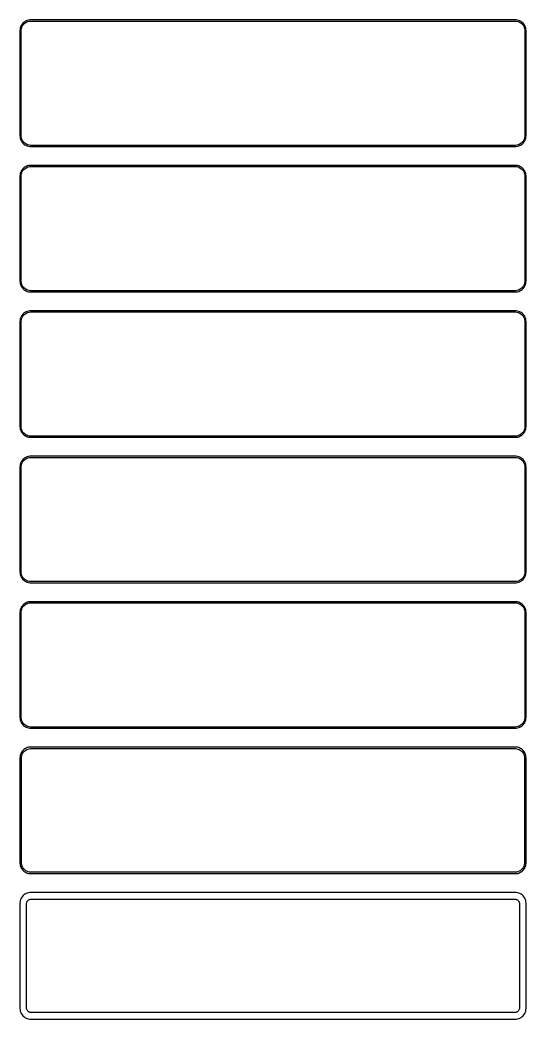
# Model space of a CAD drawing. Header units: metres. Extents: x -120 to 120, y 1005 to 2031.
# Drawn here: x -120 to 120, y 1005 to 1479 of the extents above; entities that cross this region are included whole.
import ezdxf

# ---------------------------------------------------------------- set-up
doc = ezdxf.new("R2010")
doc.units = ezdxf.units.M

msp = doc.modelspace()

# ---------------------------------------------------------------- linework, layer by layer
for p, q in [((-115.937, 1478.91), (-116.545, 1478.76)), ((-115.314, 1478.99), (-115.937, 1478.91)), ((115.314, 1478.99), (-115.314, 1478.99)), ((115.937, 1478.91), (115.314, 1478.99)), ((116.545, 1478.76), (115.937, 1478.91)), ((-119.961, 1474.63), (-120, 1474)), ((-119.843, 1475.24), (-119.961, 1474.63)), ((-119.649, 1475.84), (-119.843, 1475.24)), ((-119.382, 1476.41), (-119.649, 1475.84)), ((-119.5, 1473.75), (-119.463, 1474.35)), ((-119.463, 1474.35), (-119.351, 1474.93)), ((-119.045, 1476.94), (-119.382, 1476.41)), ((-119.351, 1474.93), (-119.166, 1475.5)), ((-119.166, 1475.5), (-118.912, 1476.04)), ((-118.645, 1477.42), (-119.045, 1476.94)), ((-118.912, 1476.04), (-118.593, 1476.54)), ((-118.187, 1477.85), (-118.645, 1477.42)), ((-118.593, 1476.54), (-118.213, 1477)), ((-118.213, 1477), (-117.778, 1477.41)), ((-117.679, 1478.22), (-118.187, 1477.85)), ((-117.778, 1477.41), (-117.295, 1477.76)), ((-117.129, 1478.52), (-117.679, 1478.22)), ((-117.295, 1477.76), (-116.772, 1478.05)), ((-116.545, 1478.76), (-117.129, 1478.52)), ((-116.772, 1478.05), (-116.218, 1478.27)), ((-116.218, 1478.27), (-115.64, 1478.42)), ((-115.64, 1478.42), (-115.048, 1478.49)), ((-115.048, 1478.49), (115.048, 1478.49)), ((115.048, 1478.49), (115.64, 1478.42)), ((115.64, 1478.42), (116.218, 1478.27)), ((116.218, 1478.27), (116.772, 1478.05)), ((117.129, 1478.52), (116.545, 1478.76)), ((116.772, 1478.05), (117.295, 1477.76)), ((117.679, 1478.22), (117.129, 1478.52)), ((117.295, 1477.76), (117.778, 1477.41)), ((118.187, 1477.85), (117.679, 1478.22)), ((117.778, 1477.41), (118.213, 1477)), ((118.645, 1477.42), (118.187, 1477.85)), ((118.213, 1477), (118.593, 1476.54)), ((118.593, 1476.54), (118.912, 1476.04)), ((119.045, 1476.94), (118.645, 1477.42)), ((118.912, 1476.04), (119.166, 1475.5)), ((119.382, 1476.41), (119.045, 1476.94)), ((119.166, 1475.5), (119.351, 1474.93)), ((119.351, 1474.93), (119.463, 1474.35)), ((119.649, 1475.84), (119.382, 1476.41)), ((119.463, 1474.35), (119.5, 1473.75)), ((119.843, 1475.24), (119.649, 1475.84)), ((119.961, 1474.63), (119.843, 1475.24)), ((120, 1474), (119.961, 1474.63)), ((-120, 1474), (-120, 1424)), ((-119.5, 1424.25), (-119.5, 1473.75)), ((119.5, 1473.75), (119.5, 1424.25)), ((120, 1424), (120, 1474)), ((-120, 1424), (-119.961, 1423.37)), ((-119.961, 1423.37), (-119.843, 1422.76)), ((-119.843, 1422.76), (-119.649, 1422.16)), ((-119.649, 1422.16), (-119.382, 1421.59)), ((-119.463, 1423.65), (-119.5, 1424.25)), ((-119.351, 1423.07), (-119.463, 1423.65)), ((-119.166, 1422.5), (-119.351, 1423.07)), ((-118.912, 1421.96), (-119.166, 1422.5)), ((-118.593, 1421.46), (-118.912, 1421.96)), ((118.912, 1421.96), (118.593, 1421.46)), ((119.166, 1422.5), (118.912, 1421.96)), ((119.351, 1423.07), (119.166, 1422.5)), ((119.463, 1423.65), (119.351, 1423.07)), ((119.382, 1421.59), (119.649, 1422.16)), ((119.5, 1424.25), (119.463, 1423.65)), ((119.649, 1422.16), (119.843, 1422.76)), ((119.843, 1422.76), (119.961, 1423.37)), ((119.961, 1423.37), (120, 1424)), ((-119.382, 1421.59), (-119.045, 1421.06)), ((-119.045, 1421.06), (-118.645, 1420.58)), ((-118.645, 1420.58), (-118.187, 1420.15)), ((-118.213, 1421), (-118.593, 1421.46)), ((-117.778, 1420.59), (-118.213, 1421)), ((-118.187, 1420.15), (-117.679, 1419.78)), ((-117.295, 1420.24), (-117.778, 1420.59)), ((-117.679, 1419.78), (-117.129, 1419.48)), ((-116.772, 1419.95), (-117.295, 1420.24)), ((-117.129, 1419.48), (-116.545, 1419.24)), ((-116.218, 1419.73), (-116.772, 1419.95)), ((-116.545, 1419.24), (-115.937, 1419.09)), ((-115.64, 1419.58), (-116.218, 1419.73)), ((-115.937, 1419.09), (-115.314, 1419.01)), ((-115.048, 1419.51), (-115.64, 1419.58)), ((-115.314, 1419.01), (115.314, 1419.01)), ((115.048, 1419.51), (-115.048, 1419.51)), ((115.64, 1419.58), (115.048, 1419.51)), ((115.314, 1419.01), (115.937, 1419.09)), ((116.218, 1419.73), (115.64, 1419.58)), ((115.937, 1419.09), (116.545, 1419.24)), ((116.772, 1419.95), (116.218, 1419.73)), ((116.545, 1419.24), (117.129, 1419.48)), ((117.295, 1420.24), (116.772, 1419.95)), ((117.129, 1419.48), (117.679, 1419.78)), ((117.778, 1420.59), (117.295, 1420.24)), ((117.679, 1419.78), (118.187, 1420.15)), ((118.213, 1421), (117.778, 1420.59)), ((118.187, 1420.15), (118.645, 1420.58)), ((118.593, 1421.46), (118.213, 1421)), ((118.645, 1420.58), (119.045, 1421.06)), ((119.045, 1421.06), (119.382, 1421.59)), ((-119.045, 1407.94), (-119.382, 1407.41)), ((-118.645, 1408.42), (-119.045, 1407.94)), ((-118.187, 1408.85), (-118.645, 1408.42)), ((-118.593, 1407.54), (-118.213, 1408)), ((-118.213, 1408), (-117.778, 1408.41)), ((-117.679, 1409.22), (-118.187, 1408.85)), ((-117.778, 1408.41), (-117.295, 1408.76)), ((-117.129, 1409.52), (-117.679, 1409.22)), ((-117.295, 1408.76), (-116.772, 1409.05)), ((-116.545, 1409.76), (-117.129, 1409.52)), ((-116.772, 1409.05), (-116.218, 1409.27)), ((-115.937, 1409.91), (-116.545, 1409.76)), ((-116.218, 1409.27), (-115.64, 1409.42)), ((-115.314, 1409.99), (-115.937, 1409.91)), ((-115.64, 1409.42), (-115.048, 1409.49)), ((115.314, 1409.99), (-115.314, 1409.99)), ((-115.048, 1409.49), (115.048, 1409.49)), ((115.048, 1409.49), (115.64, 1409.42)), ((115.937, 1409.91), (115.314, 1409.99)), ((115.64, 1409.42), (116.218, 1409.27)), ((116.545, 1409.76), (115.937, 1409.91)), ((116.218, 1409.27), (116.772, 1409.05)), ((117.129, 1409.52), (116.545, 1409.76)), ((116.772, 1409.05), (117.295, 1408.76)), ((117.679, 1409.22), (117.129, 1409.52)), ((117.295, 1408.76), (117.778, 1408.41)), ((118.187, 1408.85), (117.679, 1409.22)), ((117.778, 1408.41), (118.213, 1408)), ((118.645, 1408.42), (118.187, 1408.85)), ((118.213, 1408), (118.593, 1407.54)), ((119.045, 1407.94), (118.645, 1408.42)), ((119.382, 1407.41), (119.045, 1407.94)), ((-119.961, 1405.63), (-120, 1405)), ((-120, 1405), (-120, 1355)), ((-119.843, 1406.24), (-119.961, 1405.63)), ((-119.649, 1406.84), (-119.843, 1406.24)), ((-119.382, 1407.41), (-119.649, 1406.84)), ((-119.5, 1404.75), (-119.463, 1405.35)), ((-119.5, 1355.25), (-119.5, 1404.75)), ((-119.463, 1405.35), (-119.351, 1405.93)), ((-119.351, 1405.93), (-119.166, 1406.5)), ((-119.166, 1406.5), (-118.912, 1407.04)), ((-118.912, 1407.04), (-118.593, 1407.54)), ((118.593, 1407.54), (118.912, 1407.04)), ((118.912, 1407.04), (119.166, 1406.5)), ((119.166, 1406.5), (119.351, 1405.93)), ((119.351, 1405.93), (119.463, 1405.35)), ((119.649, 1406.84), (119.382, 1407.41)), ((119.463, 1405.35), (119.5, 1404.75)), ((119.5, 1404.75), (119.5, 1355.25)), ((119.843, 1406.24), (119.649, 1406.84)), ((119.961, 1405.63), (119.843, 1406.24)), ((120, 1405), (119.961, 1405.63)), ((120, 1355), (120, 1405)), ((-120, 1355), (-119.961, 1354.37)), ((-119.961, 1354.37), (-119.843, 1353.76)), ((-119.843, 1353.76), (-119.649, 1353.16)), ((-119.649, 1353.16), (-119.382, 1352.59)), ((-119.463, 1354.65), (-119.5, 1355.25)), ((-119.351, 1354.07), (-119.463, 1354.65)), ((-119.382, 1352.59), (-119.045, 1352.06)), ((-119.166, 1353.5), (-119.351, 1354.07)), ((-118.912, 1352.96), (-119.166, 1353.5)), ((-119.045, 1352.06), (-118.645, 1351.58)), ((-118.593, 1352.46), (-118.912, 1352.96)), ((-118.645, 1351.58), (-118.187, 1351.15)), ((-118.213, 1352), (-118.593, 1352.46)), ((-117.778, 1351.59), (-118.213, 1352)), ((-118.187, 1351.15), (-117.679, 1350.78)), ((-117.295, 1351.24), (-117.778, 1351.59)), ((-116.772, 1350.95), (-117.295, 1351.24)), ((-116.218, 1350.73), (-116.772, 1350.95)), ((116.772, 1350.95), (116.218, 1350.73)), ((117.295, 1351.24), (116.772, 1350.95)), ((117.778, 1351.59), (117.295, 1351.24)), ((117.679, 1350.78), (118.187, 1351.15)), ((118.213, 1352), (117.778, 1351.59)), ((118.187, 1351.15), (118.645, 1351.58)), ((118.593, 1352.46), (118.213, 1352)), ((118.912, 1352.96), (118.593, 1352.46)), ((118.645, 1351.58), (119.045, 1352.06)), ((119.166, 1353.5), (118.912, 1352.96)), ((119.045, 1352.06), (119.382, 1352.59)), ((119.351, 1354.07), (119.166, 1353.5)), ((119.463, 1354.65), (119.351, 1354.07)), ((119.382, 1352.59), (119.649, 1353.16)), ((119.5, 1355.25), (119.463, 1354.65)), ((119.649, 1353.16), (119.843, 1353.76)), ((119.843, 1353.76), (119.961, 1354.37)), ((119.961, 1354.37), (120, 1355)), ((-117.679, 1350.78), (-117.129, 1350.48)), ((-117.129, 1350.48), (-116.545, 1350.24)), ((-116.545, 1350.24), (-115.937, 1350.09)), ((-115.64, 1350.58), (-116.218, 1350.73)), ((-115.937, 1350.09), (-115.314, 1350.01)), ((-115.048, 1350.51), (-115.64, 1350.58)), ((-115.314, 1350.01), (115.314, 1350.01)), ((115.048, 1350.51), (-115.048, 1350.51)), ((115.64, 1350.58), (115.048, 1350.51)), ((115.314, 1350.01), (115.937, 1350.09)), ((116.218, 1350.73), (115.64, 1350.58)), ((115.937, 1350.09), (116.545, 1350.24)), ((116.545, 1350.24), (117.129, 1350.48)), ((117.129, 1350.48), (117.679, 1350.78)), ((-119.961, 1336.63), (-120, 1336)), ((-119.843, 1337.24), (-119.961, 1336.63)), ((-119.649, 1337.84), (-119.843, 1337.24)), ((-119.382, 1338.41), (-119.649, 1337.84)), ((-119.463, 1336.35), (-119.351, 1336.93)), ((-119.045, 1338.94), (-119.382, 1338.41)), ((-119.351, 1336.93), (-119.166, 1337.5)), ((-119.166, 1337.5), (-118.912, 1338.04)), ((-118.645, 1339.42), (-119.045, 1338.94)), ((-118.912, 1338.04), (-118.593, 1338.54)), ((-118.187, 1339.85), (-118.645, 1339.42)), ((-118.593, 1338.54), (-118.213, 1339)), ((-118.213, 1339), (-117.778, 1339.41)), ((-117.679, 1340.22), (-118.187, 1339.85)), ((-117.778, 1339.41), (-117.295, 1339.76)), ((-117.129, 1340.52), (-117.679, 1340.22)), ((-117.295, 1339.76), (-116.772, 1340.05)), ((-116.545, 1340.76), (-117.129, 1340.52)), ((-116.772, 1340.05), (-116.218, 1340.27)), ((-115.937, 1340.91), (-116.545, 1340.76)), ((-116.218, 1340.27), (-115.64, 1340.42)), ((-115.314, 1340.99), (-115.937, 1340.91)), ((-115.64, 1340.42), (-115.048, 1340.49)), ((115.314, 1340.99), (-115.314, 1340.99)), ((-115.048, 1340.49), (115.048, 1340.49)), ((115.048, 1340.49), (115.64, 1340.42)), ((115.937, 1340.91), (115.314, 1340.99)), ((115.64, 1340.42), (116.218, 1340.27)), ((116.545, 1340.76), (115.937, 1340.91)), ((116.218, 1340.27), (116.772, 1340.05)), ((117.129, 1340.52), (116.545, 1340.76)), ((116.772, 1340.05), (117.295, 1339.76)), ((117.679, 1340.22), (117.129, 1340.52)), ((117.295, 1339.76), (117.778, 1339.41)), ((118.187, 1339.85), (117.679, 1340.22)), ((117.778, 1339.41), (118.213, 1339)), ((118.645, 1339.42), (118.187, 1339.85)), ((118.213, 1339), (118.593, 1338.54)), ((118.593, 1338.54), (118.912, 1338.04)), ((119.045, 1338.94), (118.645, 1339.42)), ((118.912, 1338.04), (119.166, 1337.5)), ((119.382, 1338.41), (119.045, 1338.94)), ((119.166, 1337.5), (119.351, 1336.93)), ((119.351, 1336.93), (119.463, 1336.35)), ((119.649, 1337.84), (119.382, 1338.41)), ((119.843, 1337.24), (119.649, 1337.84)), ((119.961, 1336.63), (119.843, 1337.24)), ((120, 1336), (119.961, 1336.63)), ((-120, 1336), (-120, 1286)), ((-119.5, 1335.75), (-119.463, 1336.35)), ((-119.5, 1286.25), (-119.5, 1335.75)), ((119.463, 1336.35), (119.5, 1335.75)), ((119.5, 1335.75), (119.5, 1286.25)), ((120, 1286), (120, 1336)), ((-120, 1286), (-119.961, 1285.37)), ((-119.961, 1285.37), (-119.843, 1284.76)), ((-119.843, 1284.76), (-119.649, 1284.16)), ((-119.463, 1285.65), (-119.5, 1286.25)), ((-119.351, 1285.07), (-119.463, 1285.65)), ((-119.166, 1284.5), (-119.351, 1285.07)), ((-118.912, 1283.96), (-119.166, 1284.5)), ((119.166, 1284.5), (118.912, 1283.96)), ((119.351, 1285.07), (119.166, 1284.5)), ((119.463, 1285.65), (119.351, 1285.07)), ((119.5, 1286.25), (119.463, 1285.65)), ((119.649, 1284.16), (119.843, 1284.76)), ((119.843, 1284.76), (119.961, 1285.37)), ((119.961, 1285.37), (120, 1286)), ((-119.649, 1284.16), (-119.382, 1283.59)), ((-119.382, 1283.59), (-119.045, 1283.06)), ((-119.045, 1283.06), (-118.645, 1282.58)), ((-118.593, 1283.46), (-118.912, 1283.96)), ((-118.645, 1282.58), (-118.187, 1282.15)), ((-118.213, 1283), (-118.593, 1283.46)), ((-117.778, 1282.59), (-118.213, 1283)), ((-118.187, 1282.15), (-117.679, 1281.78)), ((-117.295, 1282.24), (-117.778, 1282.59)), ((-117.679, 1281.78), (-117.129, 1281.48)), ((-116.772, 1281.95), (-117.295, 1282.24)), ((-117.129, 1281.48), (-116.545, 1281.24)), ((-116.218, 1281.73), (-116.772, 1281.95)), ((-116.545, 1281.24), (-115.937, 1281.09)), ((-115.64, 1281.58), (-116.218, 1281.73)), ((-115.937, 1281.09), (-115.314, 1281.01)), ((-115.048, 1281.51), (-115.64, 1281.58)), ((-115.314, 1281.01), (115.314, 1281.01)), ((115.048, 1281.51), (-115.048, 1281.51)), ((115.64, 1281.58), (115.048, 1281.51)), ((115.314, 1281.01), (115.937, 1281.09)), ((116.218, 1281.73), (115.64, 1281.58)), ((115.937, 1281.09), (116.545, 1281.24)), ((116.772, 1281.95), (116.218, 1281.73)), ((116.545, 1281.24), (117.129, 1281.48)), ((117.295, 1282.24), (116.772, 1281.95)), ((117.129, 1281.48), (117.679, 1281.78)), ((117.778, 1282.59), (117.295, 1282.24)), ((117.679, 1281.78), (118.187, 1282.15)), ((118.213, 1283), (117.778, 1282.59)), ((118.187, 1282.15), (118.645, 1282.58)), ((118.593, 1283.46), (118.213, 1283)), ((118.912, 1283.96), (118.593, 1283.46)), ((118.645, 1282.58), (119.045, 1283.06)), ((119.045, 1283.06), (119.382, 1283.59)), ((119.382, 1283.59), (119.649, 1284.16)), ((-118.645, 1270.42), (-119.045, 1269.94)), ((-118.187, 1270.85), (-118.645, 1270.42)), ((-118.213, 1270), (-117.778, 1270.41)), ((-117.679, 1271.22), (-118.187, 1270.85)), ((-117.778, 1270.41), (-117.295, 1270.76)), ((-117.129, 1271.52), (-117.679, 1271.22)), ((-117.295, 1270.76), (-116.772, 1271.05)), ((-116.545, 1271.76), (-117.129, 1271.52)), ((-116.772, 1271.05), (-116.218, 1271.27)), ((-115.937, 1271.91), (-116.545, 1271.76)), ((-116.218, 1271.27), (-115.64, 1271.42)), ((-115.314, 1271.99), (-115.937, 1271.91)), ((-115.64, 1271.42), (-115.048, 1271.49)), ((115.314, 1271.99), (-115.314, 1271.99)), ((-115.048, 1271.49), (115.048, 1271.49)), ((115.048, 1271.49), (115.64, 1271.42)), ((115.937, 1271.91), (115.314, 1271.99)), ((115.64, 1271.42), (116.218, 1271.27)), ((116.545, 1271.76), (115.937, 1271.91)), ((116.218, 1271.27), (116.772, 1271.05)), ((117.129, 1271.52), (116.545, 1271.76)), ((116.772, 1271.05), (117.295, 1270.76)), ((117.679, 1271.22), (117.129, 1271.52)), ((117.295, 1270.76), (117.778, 1270.41)), ((118.187, 1270.85), (117.679, 1271.22)), ((117.778, 1270.41), (118.213, 1270)), ((118.645, 1270.42), (118.187, 1270.85)), ((119.045, 1269.94), (118.645, 1270.42)), ((-119.961, 1267.63), (-120, 1267)), ((-120, 1267), (-120, 1217)), ((-119.843, 1268.24), (-119.961, 1267.63)), ((-119.649, 1268.84), (-119.843, 1268.24)), ((-119.382, 1269.41), (-119.649, 1268.84)), ((-119.5, 1266.75), (-119.463, 1267.35)), ((-119.5, 1217.25), (-119.5, 1266.75)), ((-119.463, 1267.35), (-119.351, 1267.93)), ((-119.045, 1269.94), (-119.382, 1269.41)), ((-119.351, 1267.93), (-119.166, 1268.5)), ((-119.166, 1268.5), (-118.912, 1269.04)), ((-118.912, 1269.04), (-118.593, 1269.54)), ((-118.593, 1269.54), (-118.213, 1270)), ((118.213, 1270), (118.593, 1269.54)), ((118.593, 1269.54), (118.912, 1269.04)), ((118.912, 1269.04), (119.166, 1268.5)), ((119.382, 1269.41), (119.045, 1269.94)), ((119.166, 1268.5), (119.351, 1267.93)), ((119.351, 1267.93), (119.463, 1267.35)), ((119.649, 1268.84), (119.382, 1269.41)), ((119.463, 1267.35), (119.5, 1266.75)), ((119.5, 1266.75), (119.5, 1217.25)), ((119.843, 1268.24), (119.649, 1268.84)), ((119.961, 1267.63), (119.843, 1268.24)), ((120, 1267), (119.961, 1267.63)), ((120, 1217), (120, 1267)), ((-120, 1217), (-119.961, 1216.37)), ((-119.961, 1216.37), (-119.843, 1215.76)), ((-119.843, 1215.76), (-119.649, 1215.16)), ((-119.649, 1215.16), (-119.382, 1214.59)), ((-119.463, 1216.65), (-119.5, 1217.25)), ((-119.351, 1216.07), (-119.463, 1216.65)), ((-119.382, 1214.59), (-119.045, 1214.06)), ((-119.166, 1215.5), (-119.351, 1216.07)), ((-118.912, 1214.96), (-119.166, 1215.5)), ((-119.045, 1214.06), (-118.645, 1213.58)), ((-118.593, 1214.46), (-118.912, 1214.96)), ((-118.645, 1213.58), (-118.187, 1213.15)), ((-118.213, 1214), (-118.593, 1214.46)), ((-117.778, 1213.59), (-118.213, 1214)), ((-117.295, 1213.24), (-117.778, 1213.59)), ((117.778, 1213.59), (117.295, 1213.24)), ((118.213, 1214), (117.778, 1213.59)), ((118.187, 1213.15), (118.645, 1213.58)), ((118.593, 1214.46), (118.213, 1214)), ((118.912, 1214.96), (118.593, 1214.46)), ((118.645, 1213.58), (119.045, 1214.06)), ((119.166, 1215.5), (118.912, 1214.96)), ((119.045, 1214.06), (119.382, 1214.59)), ((119.351, 1216.07), (119.166, 1215.5)), ((119.463, 1216.65), (119.351, 1216.07)), ((119.382, 1214.59), (119.649, 1215.16)), ((119.5, 1217.25), (119.463, 1216.65)), ((119.649, 1215.16), (119.843, 1215.76)), ((119.843, 1215.76), (119.961, 1216.37)), ((119.961, 1216.37), (120, 1217)), ((-118.187, 1213.15), (-117.679, 1212.78)), ((-117.679, 1212.78), (-117.129, 1212.48)), ((-116.772, 1212.95), (-117.295, 1213.24)), ((-117.129, 1212.48), (-116.545, 1212.24)), ((-116.218, 1212.73), (-116.772, 1212.95)), ((-116.545, 1212.24), (-115.937, 1212.09)), ((-115.64, 1212.58), (-116.218, 1212.73)), ((-115.937, 1212.09), (-115.314, 1212.01)), ((-115.048, 1212.51), (-115.64, 1212.58)), ((-115.314, 1212.01), (115.314, 1212.01)), ((115.048, 1212.51), (-115.048, 1212.51)), ((115.64, 1212.58), (115.048, 1212.51)), ((115.314, 1212.01), (115.937, 1212.09)), ((116.218, 1212.73), (115.64, 1212.58)), ((115.937, 1212.09), (116.545, 1212.24)), ((116.772, 1212.95), (116.218, 1212.73)), ((116.545, 1212.24), (117.129, 1212.48)), ((117.295, 1213.24), (116.772, 1212.95)), ((117.129, 1212.48), (117.679, 1212.78)), ((117.679, 1212.78), (118.187, 1213.15)), ((-119.843, 1199.24), (-119.961, 1198.63)), ((-119.649, 1199.84), (-119.843, 1199.24)), ((-119.382, 1200.41), (-119.649, 1199.84)), ((-119.045, 1200.94), (-119.382, 1200.41)), ((-119.351, 1198.93), (-119.166, 1199.5)), ((-119.166, 1199.5), (-118.912, 1200.04)), ((-118.645, 1201.42), (-119.045, 1200.94)), ((-118.912, 1200.04), (-118.593, 1200.54)), ((-118.187, 1201.85), (-118.645, 1201.42)), ((-118.593, 1200.54), (-118.213, 1201)), ((-118.213, 1201), (-117.778, 1201.41)), ((-117.679, 1202.22), (-118.187, 1201.85)), ((-117.778, 1201.41), (-117.295, 1201.76)), ((-117.129, 1202.52), (-117.679, 1202.22)), ((-117.295, 1201.76), (-116.772, 1202.05)), ((-116.545, 1202.76), (-117.129, 1202.52)), ((-116.772, 1202.05), (-116.218, 1202.27)), ((-115.937, 1202.91), (-116.545, 1202.76)), ((-116.218, 1202.27), (-115.64, 1202.42)), ((-115.314, 1202.99), (-115.937, 1202.91)), ((-115.64, 1202.42), (-115.048, 1202.49)), ((115.314, 1202.99), (-115.314, 1202.99)), ((-115.048, 1202.49), (115.048, 1202.49)), ((115.048, 1202.49), (115.64, 1202.42)), ((115.937, 1202.91), (115.314, 1202.99)), ((115.64, 1202.42), (116.218, 1202.27)), ((116.545, 1202.76), (115.937, 1202.91)), ((116.218, 1202.27), (116.772, 1202.05)), ((117.129, 1202.52), (116.545, 1202.76)), ((116.772, 1202.05), (117.295, 1201.76)), ((117.679, 1202.22), (117.129, 1202.52)), ((117.295, 1201.76), (117.778, 1201.41)), ((118.187, 1201.85), (117.679, 1202.22)), ((117.778, 1201.41), (118.213, 1201)), ((118.645, 1201.42), (118.187, 1201.85)), ((118.213, 1201), (118.593, 1200.54)), ((118.593, 1200.54), (118.912, 1200.04)), ((119.045, 1200.94), (118.645, 1201.42)), ((118.912, 1200.04), (119.166, 1199.5)), ((119.382, 1200.41), (119.045, 1200.94)), ((119.166, 1199.5), (119.351, 1198.93)), ((119.649, 1199.84), (119.382, 1200.41)), ((119.843, 1199.24), (119.649, 1199.84)), ((119.961, 1198.63), (119.843, 1199.24)), ((-119.961, 1198.63), (-120, 1198)), ((-120, 1198), (-120, 1148)), ((-119.5, 1197.75), (-119.463, 1198.35)), ((-119.5, 1148.25), (-119.5, 1197.75)), ((-119.463, 1198.35), (-119.351, 1198.93)), ((119.351, 1198.93), (119.463, 1198.35)), ((119.463, 1198.35), (119.5, 1197.75)), ((119.5, 1197.75), (119.5, 1148.25)), ((120, 1198), (119.961, 1198.63)), ((120, 1148), (120, 1198)), ((-120, 1148), (-119.961, 1147.37)), ((-119.961, 1147.37), (-119.843, 1146.76)), ((-119.463, 1147.65), (-119.5, 1148.25)), ((-119.351, 1147.07), (-119.463, 1147.65)), ((-119.166, 1146.5), (-119.351, 1147.07)), ((119.351, 1147.07), (119.166, 1146.5)), ((119.463, 1147.65), (119.351, 1147.07)), ((119.5, 1148.25), (119.463, 1147.65)), ((119.843, 1146.76), (119.961, 1147.37)), ((119.961, 1147.37), (120, 1148)), ((-119.843, 1146.76), (-119.649, 1146.16)), ((-119.649, 1146.16), (-119.382, 1145.59)), ((-119.382, 1145.59), (-119.045, 1145.06)), ((-118.912, 1145.96), (-119.166, 1146.5)), ((-119.045, 1145.06), (-118.645, 1144.58)), ((-118.593, 1145.46), (-118.912, 1145.96)), ((-118.645, 1144.58), (-118.187, 1144.15)), ((-118.213, 1145), (-118.593, 1145.46)), ((-117.778, 1144.59), (-118.213, 1145)), ((-118.187, 1144.15), (-117.679, 1143.78)), ((-117.295, 1144.24), (-117.778, 1144.59)), ((-117.679, 1143.78), (-117.129, 1143.48)), ((-116.772, 1143.95), (-117.295, 1144.24)), ((-117.129, 1143.48), (-116.545, 1143.24)), ((-116.218, 1143.73), (-116.772, 1143.95)), ((-116.545, 1143.24), (-115.937, 1143.09)), ((-115.64, 1143.58), (-116.218, 1143.73)), ((-115.937, 1143.09), (-115.314, 1143.01)), ((-115.048, 1143.51), (-115.64, 1143.58)), ((-115.314, 1143.01), (115.314, 1143.01)), ((115.048, 1143.51), (-115.048, 1143.51)), ((115.64, 1143.58), (115.048, 1143.51)), ((115.314, 1143.01), (115.937, 1143.09)), ((116.218, 1143.73), (115.64, 1143.58)), ((115.937, 1143.09), (116.545, 1143.24)), ((116.772, 1143.95), (116.218, 1143.73)), ((116.545, 1143.24), (117.129, 1143.48)), ((117.295, 1144.24), (116.772, 1143.95)), ((117.129, 1143.48), (117.679, 1143.78)), ((117.778, 1144.59), (117.295, 1144.24)), ((117.679, 1143.78), (118.187, 1144.15)), ((118.213, 1145), (117.778, 1144.59)), ((118.187, 1144.15), (118.645, 1144.58)), ((118.593, 1145.46), (118.213, 1145)), ((118.912, 1145.96), (118.593, 1145.46)), ((118.645, 1144.58), (119.045, 1145.06)), ((119.166, 1146.5), (118.912, 1145.96)), ((119.045, 1145.06), (119.382, 1145.59)), ((119.382, 1145.59), (119.649, 1146.16)), ((119.649, 1146.16), (119.843, 1146.76)), ((-118.187, 1132.85), (-118.645, 1132.42)), ((-117.679, 1133.22), (-118.187, 1132.85)), ((-117.129, 1133.52), (-117.679, 1133.22)), ((-117.203, 1132.62), (-116.699, 1132.89)), ((-116.545, 1133.76), (-117.129, 1133.52)), ((-116.699, 1132.89), (-116.165, 1133.1)), ((-115.937, 1133.91), (-116.545, 1133.76)), ((-116.165, 1133.1), (-115.608, 1133.25)), ((-115.314, 1133.99), (-115.937, 1133.91)), ((-115.608, 1133.25), (-115.037, 1133.32)), ((115.314, 1133.99), (-115.314, 1133.99)), ((-115.037, 1133.32), (115.037, 1133.32)), ((115.037, 1133.32), (115.608, 1133.25)), ((115.937, 1133.91), (115.314, 1133.99)), ((115.608, 1133.25), (116.165, 1133.1)), ((116.545, 1133.76), (115.937, 1133.91)), ((116.165, 1133.1), (116.699, 1132.89)), ((117.129, 1133.52), (116.545, 1133.76)), ((116.699, 1132.89), (117.203, 1132.62)), ((117.679, 1133.22), (117.129, 1133.52)), ((118.187, 1132.85), (117.679, 1133.22)), ((118.645, 1132.42), (118.187, 1132.85)), ((-119.961, 1129.63), (-120, 1129)), ((-120, 1129), (-120, 1079)), ((-119.843, 1130.24), (-119.961, 1129.63)), ((-119.649, 1130.84), (-119.843, 1130.24)), ((-119.382, 1131.41), (-119.649, 1130.84)), ((-119.045, 1131.94), (-119.382, 1131.41)), ((-119.328, 1128.75), (-119.292, 1129.32)), ((-119.328, 1079.25), (-119.328, 1128.75)), ((-119.292, 1129.32), (-119.185, 1129.89)), ((-119.185, 1129.89), (-119.007, 1130.44)), ((-118.645, 1132.42), (-119.045, 1131.94)), ((-119.007, 1130.44), (-118.762, 1130.96)), ((-118.762, 1130.96), (-118.454, 1131.44)), ((-118.454, 1131.44), (-118.088, 1131.88)), ((-118.088, 1131.88), (-117.668, 1132.28)), ((-117.668, 1132.28), (-117.203, 1132.62)), ((117.203, 1132.62), (117.668, 1132.28)), ((117.668, 1132.28), (118.088, 1131.88)), ((118.088, 1131.88), (118.454, 1131.44)), ((118.454, 1131.44), (118.762, 1130.96)), ((119.045, 1131.94), (118.645, 1132.42)), ((118.762, 1130.96), (119.007, 1130.44)), ((119.007, 1130.44), (119.185, 1129.89)), ((119.382, 1131.41), (119.045, 1131.94)), ((119.185, 1129.89), (119.292, 1129.32)), ((119.292, 1129.32), (119.328, 1128.75)), ((119.328, 1128.75), (119.328, 1079.25)), ((119.649, 1130.84), (119.382, 1131.41)), ((119.843, 1130.24), (119.649, 1130.84)), ((119.961, 1129.63), (119.843, 1130.24)), ((120, 1129), (119.961, 1129.63)), ((120, 1079), (120, 1129)), ((-120, 1079), (-119.961, 1078.37)), ((-119.961, 1078.37), (-119.843, 1077.76)), ((-119.843, 1077.76), (-119.649, 1077.16)), ((-119.649, 1077.16), (-119.382, 1076.59)), ((-119.382, 1076.59), (-119.045, 1076.06)), ((-119.292, 1078.68), (-119.328, 1079.25)), ((-119.185, 1078.11), (-119.292, 1078.68)), ((-119.007, 1077.56), (-119.185, 1078.11)), ((-119.045, 1076.06), (-118.645, 1075.58)), ((-118.762, 1077.04), (-119.007, 1077.56)), ((-118.454, 1076.56), (-118.762, 1077.04)), ((-118.088, 1076.12), (-118.454, 1076.56)), ((-117.668, 1075.72), (-118.088, 1076.12)), ((118.088, 1076.12), (117.668, 1075.72)), ((118.454, 1076.56), (118.088, 1076.12)), ((118.762, 1077.04), (118.454, 1076.56)), ((118.645, 1075.58), (119.045, 1076.06)), ((119.007, 1077.56), (118.762, 1077.04)), ((119.185, 1078.11), (119.007, 1077.56)), ((119.045, 1076.06), (119.382, 1076.59)), ((119.292, 1078.68), (119.185, 1078.11)), ((119.328, 1079.25), (119.292, 1078.68)), ((119.382, 1076.59), (119.649, 1077.16)), ((119.649, 1077.16), (119.843, 1077.76)), ((119.843, 1077.76), (119.961, 1078.37)), ((119.961, 1078.37), (120, 1079)), ((-118.645, 1075.58), (-118.187, 1075.15)), ((-118.187, 1075.15), (-117.679, 1074.78)), ((-117.679, 1074.78), (-117.129, 1074.48)), ((-117.203, 1075.38), (-117.668, 1075.72)), ((-116.699, 1075.11), (-117.203, 1075.38)), ((-117.129, 1074.48), (-116.545, 1074.24)), ((-116.165, 1074.9), (-116.699, 1075.11)), ((-116.545, 1074.24), (-115.937, 1074.09)), ((-115.608, 1074.75), (-116.165, 1074.9)), ((-115.937, 1074.09), (-115.314, 1074.01)), ((-115.037, 1074.68), (-115.608, 1074.75)), ((-115.314, 1074.01), (115.314, 1074.01)), ((115.037, 1074.68), (-115.037, 1074.68)), ((115.608, 1074.75), (115.037, 1074.68)), ((115.314, 1074.01), (115.937, 1074.09)), ((116.165, 1074.9), (115.608, 1074.75)), ((115.937, 1074.09), (116.545, 1074.24)), ((116.699, 1075.11), (116.165, 1074.9)), ((116.545, 1074.24), (117.129, 1074.48)), ((117.203, 1075.38), (116.699, 1075.11)), ((117.129, 1074.48), (117.679, 1074.78)), ((117.668, 1075.72), (117.203, 1075.38)), ((117.679, 1074.78), (118.187, 1075.15)), ((118.187, 1075.15), (118.645, 1075.58)), ((-119.649, 1061.84), (-119.843, 1061.24)), ((-119.382, 1062.41), (-119.649, 1061.84)), ((-119.045, 1062.94), (-119.382, 1062.41)), ((-118.645, 1063.42), (-119.045, 1062.94)), ((-118.187, 1063.85), (-118.645, 1063.42)), ((-117.679, 1064.22), (-118.187, 1063.85)), ((-117.129, 1064.52), (-117.679, 1064.22)), ((-116.545, 1064.76), (-117.129, 1064.52)), ((-115.937, 1064.91), (-116.545, 1064.76)), ((-115.314, 1064.99), (-115.937, 1064.91)), ((-115.648, 1061.66), (-115.402, 1061.76)), ((-115.402, 1061.76), (-115.145, 1061.82)), ((115.314, 1064.99), (-115.314, 1064.99)), ((-115.145, 1061.82), (-114.882, 1061.86)), ((-114.882, 1061.86), (114.882, 1061.86)), ((114.882, 1061.86), (115.145, 1061.82)), ((115.145, 1061.82), (115.402, 1061.76)), ((115.937, 1064.91), (115.314, 1064.99)), ((115.402, 1061.76), (115.648, 1061.66)), ((116.545, 1064.76), (115.937, 1064.91)), ((117.129, 1064.52), (116.545, 1064.76)), ((117.679, 1064.22), (117.129, 1064.52)), ((118.187, 1063.85), (117.679, 1064.22)), ((118.645, 1063.42), (118.187, 1063.85)), ((119.045, 1062.94), (118.645, 1063.42)), ((119.382, 1062.41), (119.045, 1062.94)), ((119.649, 1061.84), (119.382, 1062.41)), ((119.843, 1061.24), (119.649, 1061.84)), ((-119.961, 1060.63), (-120, 1060)), ((-120, 1060), (-120, 1010)), ((-119.843, 1061.24), (-119.961, 1060.63)), ((-116.86, 1059.75), (-116.843, 1060.01)), ((-116.86, 1010.25), (-116.86, 1059.75)), ((-116.843, 1060.01), (-116.793, 1060.27)), ((-116.793, 1060.27), (-116.711, 1060.53)), ((-116.711, 1060.53), (-116.599, 1060.77)), ((-116.599, 1060.77), (-116.457, 1060.99)), ((-116.457, 1060.99), (-116.288, 1061.19)), ((-116.288, 1061.19), (-116.095, 1061.38)), ((-116.095, 1061.38), (-115.88, 1061.53)), ((-115.88, 1061.53), (-115.648, 1061.66)), ((115.648, 1061.66), (115.88, 1061.53)), ((115.88, 1061.53), (116.095, 1061.38)), ((116.095, 1061.38), (116.288, 1061.19)), ((116.288, 1061.19), (116.457, 1060.99)), ((116.457, 1060.99), (116.599, 1060.77)), ((116.599, 1060.77), (116.711, 1060.53)), ((116.711, 1060.53), (116.793, 1060.27)), ((116.793, 1060.27), (116.843, 1060.01)), ((116.843, 1060.01), (116.86, 1059.75)), ((116.86, 1059.75), (116.86, 1010.25)), ((119.961, 1060.63), (119.843, 1061.24)), ((120, 1060), (119.961, 1060.63)), ((120, 1010), (120, 1060)), ((-120, 1010), (-119.961, 1009.37)), ((-116.843, 1009.99), (-116.86, 1010.25)), ((-116.793, 1009.73), (-116.843, 1009.99)), ((-116.711, 1009.47), (-116.793, 1009.73)), ((116.793, 1009.73), (116.711, 1009.47)), ((116.843, 1009.99), (116.793, 1009.73)), ((116.86, 1010.25), (116.843, 1009.99)), ((119.961, 1009.37), (120, 1010)), ((-119.961, 1009.37), (-119.843, 1008.76)), ((-119.843, 1008.76), (-119.649, 1008.16)), ((-119.649, 1008.16), (-119.382, 1007.59)), ((-119.382, 1007.59), (-119.045, 1007.06)), ((-119.045, 1007.06), (-118.645, 1006.58)), ((-118.645, 1006.58), (-118.187, 1006.15)), ((-118.187, 1006.15), (-117.679, 1005.78)), ((-117.679, 1005.78), (-117.129, 1005.48)), ((-117.129, 1005.48), (-116.545, 1005.24)), ((-116.599, 1009.23), (-116.711, 1009.47)), ((-116.457, 1009.01), (-116.599, 1009.23)), ((-116.545, 1005.24), (-115.937, 1005.09)), ((-116.288, 1008.81), (-116.457, 1009.01)), ((-116.095, 1008.62), (-116.288, 1008.81)), ((-115.88, 1008.47), (-116.095, 1008.62)), ((-115.937, 1005.09), (-115.314, 1005.01)), ((-115.648, 1008.34), (-115.88, 1008.47)), ((-115.402, 1008.24), (-115.648, 1008.34)), ((-115.145, 1008.18), (-115.402, 1008.24)), ((-115.314, 1005.01), (115.314, 1005.01)), ((-114.882, 1008.14), (-115.145, 1008.18)), ((114.882, 1008.14), (-114.882, 1008.14)), ((115.145, 1008.18), (114.882, 1008.14)), ((115.402, 1008.24), (115.145, 1008.18)), ((115.314, 1005.01), (115.937, 1005.09)), ((115.648, 1008.34), (115.402, 1008.24)), ((115.88, 1008.47), (115.648, 1008.34)), ((116.095, 1008.62), (115.88, 1008.47)), ((115.937, 1005.09), (116.545, 1005.24)), ((116.288, 1008.81), (116.095, 1008.62)), ((116.457, 1009.01), (116.288, 1008.81)), ((116.599, 1009.23), (116.457, 1009.01)), ((116.545, 1005.24), (117.129, 1005.48)), ((116.711, 1009.47), (116.599, 1009.23)), ((117.129, 1005.48), (117.679, 1005.78)), ((117.679, 1005.78), (118.187, 1006.15)), ((118.187, 1006.15), (118.645, 1006.58)), ((118.645, 1006.58), (119.045, 1007.06)), ((119.045, 1007.06), (119.382, 1007.59)), ((119.382, 1007.59), (119.649, 1008.16)), ((119.649, 1008.16), (119.843, 1008.76)), ((119.843, 1008.76), (119.961, 1009.37))]:
    msp.add_line(p, q)

doc.saveas('drawing.dxf')
